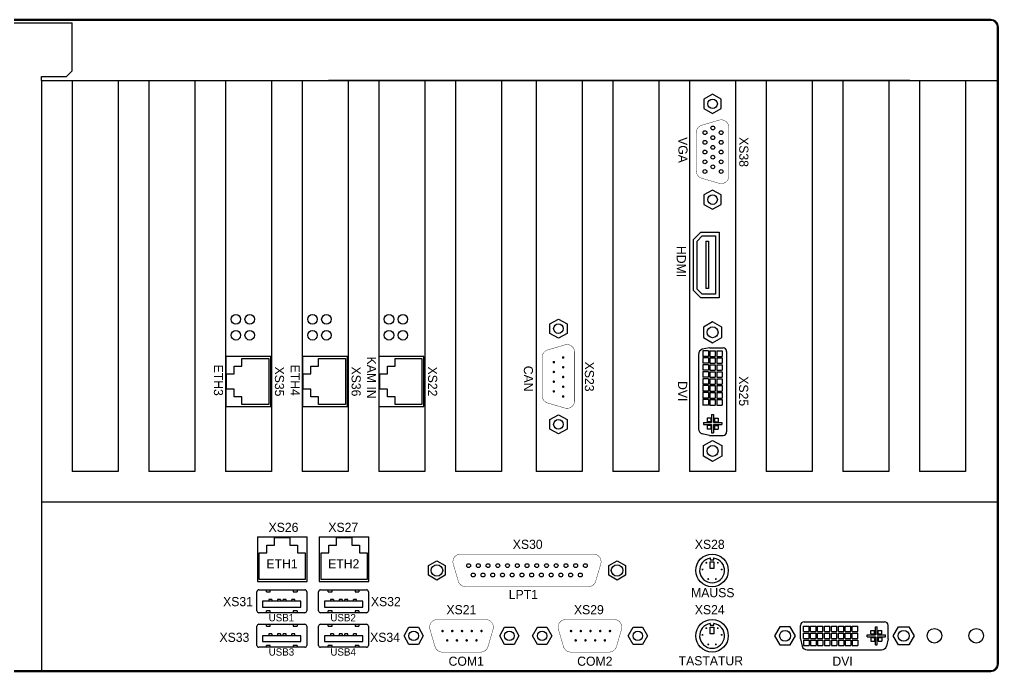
# Model space of a CAD drawing. Extents: x -2364 to 9601, y -871 to 1549.
# Drawn here: x 4405.7 to 4674, y -175.2 to 3.4 of the extents above; entities that cross this region are included whole.
import ezdxf

# ---------------------------------------------------------------- set-up
doc = ezdxf.new("R2010")
doc.units = 0
doc.layers.get('0').update_dxf_attribs({"linetype": 'CONTINUOUS'})
doc.layers.add('NRS', color=1, linetype='CONTINUOUS')

msp = doc.modelspace()

# ---------------------------------------------------------------- linework, layer by layer
for p, q in [((4671.86593, 3.3681), (4224.43447, 3.3681)), ((4671.86593, 3.15804), (4224.43447, 3.15804)), ((4285.74259, 2.45396), (4420.1311, 2.45396)), ((4420.1311, -10.64989), (4420.1311, 2.45396)), ((4673.75648, -173.08374), (4673.75648, 1.26749)), ((4673.96654, -173.08374), (4673.96654, 1.26749)), ((4418.55307, -12.18525), (4420.1311, -10.64989)), ((4411.73538, -13.27575), (4411.73538, -12.18525)), ((4411.73538, -12.18525), (4418.55307, -12.18525)), ((4411.73538, -13.27575), (4673.75648, -13.27575)), ((4411.73538, -13.27575), (4411.73538, -120.40723)), ((4411.73538, -13.27575), (4411.73538, -120.40723)), ((4411.73538, -13.27575), (4411.73538, -174.9743)), ((4420.13785, -13.27575), (4420.13785, -120.40723)), ((4432.74155, -13.27575), (4432.74155, -120.40723)), ((4432.74155, -13.27575), (4432.74155, -120.40723)), ((4441.14402, -13.27575), (4441.14402, -120.40723)), ((4453.74772, -13.27575), (4453.74772, -120.40723)), ((4453.74772, -13.27575), (4453.74772, -120.40723)), ((4462.15019, -13.27575), (4462.15019, -120.40723)), ((4474.75389, -13.27575), (4474.75389, -120.40723)), ((4474.75389, -13.27575), (4474.75389, -120.40723)), ((4483.15636, -13.27575), (4483.15636, -120.40723)), ((4649.70844, -13.27575), (4490.36175, -13.27575)), ((4495.76006, -13.27575), (4495.76006, -120.40723)), ((4495.76006, -13.27575), (4495.76006, -120.40723)), ((4504.16253, -13.27575), (4504.16253, -120.40723)), ((4516.76624, -13.27575), (4516.76624, -120.40723)), ((4516.76624, -13.27575), (4516.76624, -120.40723)), ((4525.16871, -13.27575), (4525.16871, -120.40723)), ((4537.77241, -13.27575), (4537.77241, -120.40723)), ((4537.77241, -13.27575), (4537.77241, -120.40723)), ((4547.32758, -13.27575), (4547.32758, -120.40723)), ((4559.93129, -13.27575), (4559.93129, -120.40723)), ((4559.93129, -13.27575), (4559.93129, -120.40723)), ((4568.33375, -13.27575), (4568.33375, -120.40723)), ((4580.93746, -13.27575), (4580.93746, -120.40723)), ((4580.93746, -13.27575), (4580.93746, -120.40723)), ((4589.33993, -13.27575), (4589.33993, -120.40723)), ((4601.94363, -13.27575), (4601.94363, -120.40723)), ((4601.94363, -13.27575), (4601.94363, -120.40723)), ((4610.3461, -13.27575), (4610.3461, -120.40723)), ((4622.9498, -13.27575), (4622.9498, -120.40723)), ((4622.9498, -13.27575), (4622.9498, -120.40723)), ((4631.35227, -13.27575), (4631.35227, -120.40723)), ((4643.95597, -13.27575), (4643.95597, -120.40723)), ((4652.35844, -13.27575), (4652.35844, -120.40723)), ((4664.96214, -13.27575), (4664.96214, -120.40723)), ((4595.63551, -17.09238), (4593.27492, -18.40381)), ((4593.27492, -18.40381), (4593.27492, -21.02669)), ((4597.99609, -18.40381), (4595.63551, -17.09238)), ((4597.99609, -21.02669), (4597.99609, -18.40381)), ((4593.27492, -21.02669), (4595.63551, -22.33813)), ((4595.63551, -22.33813), (4597.99609, -21.02669)), ((4595.63551, -43.32113), (4593.27492, -44.63257)), ((4593.27492, -44.63257), (4593.27492, -47.25544)), ((4597.99609, -44.63257), (4595.63551, -43.32113)), ((4597.99609, -47.25544), (4597.99609, -44.63257)), ((4593.27492, -47.25544), (4595.63551, -48.56688)), ((4595.63551, -48.56688), (4597.99609, -47.25544)), ((4590.41217, -56.87706), (4592.41217, -54.87706)), ((4591.41217, -57.29127), (4592.82638, -55.87706)), ((4592.41217, -54.87706), (4597.41217, -54.87706)), ((4592.82638, -55.87706), (4596.41217, -55.87706)), ((4596.41217, -55.87706), (4596.41217, -71.87706)), ((4597.41217, -54.87706), (4597.41217, -72.87706)), ((4590.41217, -70.87706), (4590.41217, -56.87706)), ((4591.41217, -70.46284), (4591.41217, -57.29127)), ((4593.81014, -57.29127), (4594.54563, -57.29127)), ((4593.81014, -57.29127), (4593.81014, -70.30147)), ((4594.54563, -57.29127), (4594.54563, -70.30147)), ((4590.41217, -70.87706), (4592.41217, -72.87706)), ((4591.41217, -70.46284), (4592.82638, -71.87706)), ((4596.41217, -71.87706), (4592.82638, -71.87706)), ((4594.54563, -70.30147), (4593.81014, -70.30147)), ((4597.41217, -72.87706), (4592.41217, -72.87706)), ((4551.02929, -79.96838), (4553.38987, -78.65694)), ((4551.02929, -82.59125), (4551.02929, -79.96838)), ((4553.38987, -78.65694), (4555.75046, -79.96838)), ((4555.75046, -79.96838), (4555.75046, -82.59125)), ((4595.63551, -79.39936), (4593.13551, -80.84274)), ((4598.13551, -80.84274), (4595.63551, -79.39936)), ((4553.38987, -83.90269), (4551.02929, -82.59125)), ((4555.75046, -82.59125), (4553.38987, -83.90269)), ((4593.13551, -80.84274), (4593.13551, -83.72949)), ((4598.13551, -83.72949), (4598.13551, -80.84274)), ((4593.13551, -83.72949), (4595.63551, -85.17286)), ((4595.63551, -85.17286), (4598.13551, -83.72949)), ((4591.77551, -88.36725), (4591.77551, -108.70497)), ((4594.77551, -86.53611), (4592.80116, -86.94423)), ((4594.48051, -87.37611), (4592.98051, -87.37611)), ((4592.98051, -87.37611), (4592.98051, -88.87611)), ((4594.48051, -87.37611), (4594.48051, -88.87611)), ((4594.77551, -86.53611), (4598.49551, -86.53611)), ((4594.88551, -87.37611), (4596.38551, -87.37611)), ((4594.88551, -87.37611), (4594.88551, -88.87611)), ((4596.38551, -87.37611), (4596.38551, -88.87611)), ((4596.79051, -87.37611), (4598.29051, -87.37611)), ((4596.79051, -87.37611), (4596.79051, -88.87611)), ((4598.29051, -87.37611), (4598.29051, -88.87611)), ((4599.49551, -87.53611), (4599.49551, -109.53611)), ((4474.54992, -88.94544), (4462.35416, -88.94544)), ((4462.35416, -102.59945), (4462.35416, -88.94544)), ((4466.67261, -89.4706), (4474.02477, -89.4706)), ((4466.67261, -91.57121), (4466.67261, -89.4706)), ((4474.02477, -89.4706), (4474.02477, -102.0743)), ((4474.54992, -102.59945), (4474.54992, -88.94544)), ((4495.5561, -88.94544), (4483.36033, -88.94544)), ((4483.36033, -102.59945), (4483.36033, -88.94544)), ((4487.67878, -89.4706), (4495.03094, -89.4706)), ((4487.67878, -91.57121), (4487.67878, -89.4706)), ((4495.03094, -89.4706), (4495.03094, -102.0743)), ((4495.5561, -102.59945), (4495.5561, -88.94544)), ((4516.50892, -88.94544), (4504.31316, -88.94544)), ((4504.31316, -102.59945), (4504.31316, -88.94544)), ((4508.63161, -89.4706), (4515.98377, -89.4706)), ((4508.63161, -91.57121), (4508.63161, -89.4706)), ((4515.98377, -89.4706), (4515.98377, -102.0743)), ((4516.50892, -102.59945), (4516.50892, -88.94544)), ((4594.48051, -88.87611), (4592.98051, -88.87611)), ((4592.98051, -89.28111), (4592.98051, -90.78111)), ((4594.48051, -89.28111), (4592.98051, -89.28111)), ((4594.48051, -90.78111), (4592.98051, -90.78111)), ((4592.98051, -91.18611), (4592.98051, -92.68611)), ((4594.48051, -91.18611), (4592.98051, -91.18611)), ((4594.48051, -89.28111), (4594.48051, -90.78111)), ((4594.48051, -91.18611), (4594.48051, -92.68611)), ((4594.88551, -88.87611), (4596.38551, -88.87611)), ((4594.88551, -89.28111), (4594.88551, -90.78111)), ((4594.88551, -89.28111), (4596.38551, -89.28111)), ((4594.88551, -90.78111), (4596.38551, -90.78111)), ((4594.88551, -91.18611), (4594.88551, -92.68611)), ((4594.88551, -91.18611), (4596.38551, -91.18611)), ((4596.38551, -89.28111), (4596.38551, -90.78111)), ((4596.38551, -91.18611), (4596.38551, -92.68611)), ((4596.79051, -88.87611), (4598.29051, -88.87611)), ((4596.79051, -89.28111), (4598.29051, -89.28111)), ((4596.79051, -89.28111), (4596.79051, -90.78111)), ((4596.79051, -90.78111), (4598.29051, -90.78111)), ((4596.79051, -91.18611), (4598.29051, -91.18611)), ((4596.79051, -91.18611), (4596.79051, -92.68611)), ((4598.29051, -89.28111), (4598.29051, -90.78111)), ((4598.29051, -91.18611), (4598.29051, -92.68611)), ((4462.47138, -97.87306), (4462.47138, -93.67183)), ((4462.47138, -93.67183), (4464.57199, -93.67183)), ((4464.57199, -93.67183), (4464.57199, -91.57121)), ((4464.57199, -91.57121), (4466.67261, -91.57121)), ((4483.47755, -97.87306), (4483.47755, -93.67183)), ((4483.47755, -93.67183), (4485.57816, -93.67183)), ((4485.57816, -93.67183), (4485.57816, -91.57121)), ((4485.57816, -91.57121), (4487.67878, -91.57121)), ((4504.43037, -97.87306), (4504.43037, -93.67183)), ((4504.43037, -93.67183), (4506.53099, -93.67183)), ((4506.53099, -93.67183), (4506.53099, -91.57121)), ((4506.53099, -91.57121), (4508.63161, -91.57121)), ((4594.48051, -92.68611), (4592.98051, -92.68611)), ((4592.98051, -93.09111), (4592.98051, -94.59111)), ((4594.48051, -93.09111), (4592.98051, -93.09111)), ((4594.48051, -93.09111), (4594.48051, -94.59111)), ((4594.88551, -92.68611), (4596.38551, -92.68611)), ((4594.88551, -93.09111), (4594.88551, -94.59111)), ((4594.88551, -93.09111), (4596.38551, -93.09111)), ((4596.38551, -93.09111), (4596.38551, -94.59111)), ((4596.79051, -92.68611), (4598.29051, -92.68611)), ((4596.79051, -93.09111), (4598.29051, -93.09111)), ((4596.79051, -93.09111), (4596.79051, -94.59111)), ((4598.29051, -93.09111), (4598.29051, -94.59111)), ((4594.48051, -94.59111), (4592.98051, -94.59111)), ((4592.98051, -94.99611), (4592.98051, -96.49611)), ((4594.48051, -94.99611), (4592.98051, -94.99611)), ((4594.48051, -96.49611), (4592.98051, -96.49611)), ((4594.48051, -94.99611), (4594.48051, -96.49611)), ((4594.88551, -94.59111), (4596.38551, -94.59111)), ((4594.88551, -94.99611), (4594.88551, -96.49611)), ((4594.88551, -94.99611), (4596.38551, -94.99611)), ((4594.88551, -96.49611), (4596.38551, -96.49611)), ((4596.38551, -94.99611), (4596.38551, -96.49611)), ((4596.79051, -94.59111), (4598.29051, -94.59111)), ((4596.79051, -94.99611), (4598.29051, -94.99611)), ((4596.79051, -94.99611), (4596.79051, -96.49611)), ((4596.79051, -96.49611), (4598.29051, -96.49611)), ((4598.29051, -94.99611), (4598.29051, -96.49611)), ((4464.57199, -97.87306), (4462.47138, -97.87306)), ((4464.57199, -99.97368), (4464.57199, -97.87306)), ((4485.57816, -97.87306), (4483.47755, -97.87306)), ((4485.57816, -99.97368), (4485.57816, -97.87306)), ((4506.53099, -97.87306), (4504.43037, -97.87306)), ((4506.53099, -99.97368), (4506.53099, -97.87306)), ((4592.98051, -96.90111), (4592.98051, -98.40111)), ((4594.48051, -96.90111), (4592.98051, -96.90111)), ((4594.48051, -98.40111), (4592.98051, -98.40111)), ((4592.98051, -98.80611), (4592.98051, -100.30611)), ((4594.48051, -98.80611), (4592.98051, -98.80611)), ((4594.48051, -96.90111), (4594.48051, -98.40111)), ((4594.48051, -98.80611), (4594.48051, -100.30611)), ((4594.88551, -96.90111), (4594.88551, -98.40111)), ((4594.88551, -96.90111), (4596.38551, -96.90111)), ((4594.88551, -98.40111), (4596.38551, -98.40111)), ((4594.88551, -98.80611), (4594.88551, -100.30611)), ((4594.88551, -98.80611), (4596.38551, -98.80611)), ((4596.38551, -96.90111), (4596.38551, -98.40111)), ((4596.38551, -98.80611), (4596.38551, -100.30611)), ((4596.79051, -96.90111), (4598.29051, -96.90111)), ((4596.79051, -96.90111), (4596.79051, -98.40111)), ((4596.79051, -98.40111), (4598.29051, -98.40111)), ((4596.79051, -98.80611), (4598.29051, -98.80611)), ((4596.79051, -98.80611), (4596.79051, -100.30611)), ((4598.29051, -96.90111), (4598.29051, -98.40111)), ((4598.29051, -98.80611), (4598.29051, -100.30611)), ((4466.67261, -99.97368), (4464.57199, -99.97368)), ((4466.67261, -102.0743), (4466.67261, -99.97368)), ((4487.67878, -99.97368), (4485.57816, -99.97368)), ((4487.67878, -102.0743), (4487.67878, -99.97368)), ((4508.63161, -99.97368), (4506.53099, -99.97368)), ((4508.63161, -102.0743), (4508.63161, -99.97368)), ((4594.48051, -100.30611), (4592.98051, -100.30611)), ((4592.98051, -100.71111), (4592.98051, -102.21111)), ((4594.48051, -100.71111), (4592.98051, -100.71111)), ((4594.48051, -100.71111), (4594.48051, -102.21111)), ((4594.88551, -100.30611), (4596.38551, -100.30611)), ((4594.88551, -100.71111), (4594.88551, -102.21111)), ((4594.88551, -100.71111), (4596.38551, -100.71111)), ((4596.38551, -100.71111), (4596.38551, -102.21111)), ((4596.79051, -100.30611), (4598.29051, -100.30611)), ((4596.79051, -100.71111), (4598.29051, -100.71111)), ((4596.79051, -100.71111), (4596.79051, -102.21111)), ((4598.29051, -100.71111), (4598.29051, -102.21111)), ((4462.35416, -102.59945), (4474.54992, -102.59945)), ((4474.02477, -102.0743), (4466.67261, -102.0743)), ((4483.36033, -102.59945), (4495.5561, -102.59945)), ((4495.03094, -102.0743), (4487.67878, -102.0743)), ((4504.31316, -102.59945), (4516.50892, -102.59945)), ((4515.98377, -102.0743), (4508.63161, -102.0743)), ((4594.48051, -102.21111), (4592.98051, -102.21111)), ((4594.88551, -102.21111), (4596.38551, -102.21111)), ((4596.79051, -102.21111), (4598.29051, -102.21111)), ((4551.02929, -106.19713), (4553.38987, -104.88569)), ((4551.02929, -108.82001), (4551.02929, -106.19713)), ((4553.38987, -104.88569), (4555.75046, -106.19713)), ((4555.75046, -106.19713), (4555.75046, -108.82001)), ((4593.13551, -107.03611), (4595.38551, -107.03611)), ((4593.13551, -107.03611), (4593.13551, -107.53611)), ((4594.13551, -105.78611), (4594.13551, -106.78611)), ((4595.13551, -105.78611), (4594.13551, -105.78611)), ((4595.13551, -106.78611), (4594.13551, -106.78611)), ((4595.13551, -105.78611), (4595.13551, -106.78611)), ((4595.38551, -104.78611), (4595.38551, -107.03611)), ((4595.38551, -104.78611), (4595.88551, -104.78611)), ((4595.88551, -104.78611), (4595.88551, -107.03611)), ((4595.88551, -107.03611), (4598.13551, -107.03611)), ((4596.13551, -105.78611), (4597.13551, -105.78611)), ((4596.13551, -105.78611), (4596.13551, -106.78611)), ((4596.13551, -106.78611), (4597.13551, -106.78611)), ((4597.13551, -105.78611), (4597.13551, -106.78611)), ((4598.13551, -107.03611), (4598.13551, -107.53611)), ((4553.38987, -110.13144), (4551.02929, -108.82001)), ((4555.75046, -108.82001), (4553.38987, -110.13144)), ((4593.13551, -107.53611), (4595.38551, -107.53611)), ((4595.13551, -107.78611), (4594.13551, -107.78611)), ((4594.13551, -107.78611), (4594.13551, -108.78611)), ((4595.13551, -108.78611), (4594.13551, -108.78611)), ((4595.13551, -107.78611), (4595.13551, -108.78611)), ((4595.38551, -107.53611), (4595.38551, -109.78611)), ((4595.38551, -109.78611), (4595.88551, -109.78611)), ((4595.88551, -107.53611), (4595.88551, -109.78611)), ((4595.88551, -107.53611), (4598.13551, -107.53611)), ((4596.13551, -107.78611), (4597.13551, -107.78611)), ((4596.13551, -107.78611), (4596.13551, -108.78611)), ((4596.13551, -108.78611), (4597.13551, -108.78611)), ((4597.13551, -107.78611), (4597.13551, -108.78611)), ((4594.77551, -110.53611), (4592.80116, -110.128)), ((4593.13551, -113.34274), (4595.63551, -111.89936)), ((4594.77551, -110.53611), (4598.49551, -110.53611)), ((4595.63551, -111.89936), (4598.13551, -113.34274)), ((4593.13551, -116.22949), (4593.13551, -113.34274)), ((4598.13551, -113.34274), (4598.13551, -116.22949)), ((4595.63551, -117.67286), (4593.13551, -116.22949)), ((4598.13551, -116.22949), (4595.63551, -117.67286)), ((4432.74155, -120.40723), (4420.13785, -120.40723)), ((4453.74772, -120.40723), (4441.14402, -120.40723)), ((4474.75389, -120.40723), (4462.15019, -120.40723)), ((4495.76006, -120.40723), (4483.15636, -120.40723)), ((4516.76624, -120.40723), (4504.16253, -120.40723)), ((4537.77241, -120.40723), (4525.16871, -120.40723)), ((4559.93129, -120.40723), (4547.32758, -120.40723)), ((4580.93746, -120.40723), (4568.33375, -120.40723)), ((4601.94363, -120.40723), (4589.33993, -120.40723)), ((4622.9498, -120.40723), (4610.3461, -120.40723)), ((4643.95597, -120.40723), (4631.35227, -120.40723)), ((4664.96214, -120.40723), (4652.35844, -120.40723)), ((4673.75648, -128.80969), (4411.73538, -128.80969)), ((4470.90091, -138.34352), (4470.90091, -150.53929)), ((4470.90091, -138.34352), (4484.55492, -138.34352)), ((4475.6273, -138.46074), (4479.82853, -138.46074)), ((4475.6273, -140.56136), (4475.6273, -138.46074)), ((4479.82853, -138.46074), (4479.82853, -140.56136)), ((4484.55492, -150.53929), (4484.55492, -138.34352)), ((4487.81049, -138.34352), (4487.81049, -150.53929)), ((4487.81049, -138.34352), (4501.4645, -138.34352)), ((4492.53688, -140.56136), (4492.53688, -138.46074)), ((4492.53688, -138.46074), (4496.73811, -138.46074)), ((4496.73811, -138.46074), (4496.73811, -140.56136)), ((4501.4645, -150.53929), (4501.4645, -138.34352)), ((4473.52668, -142.66198), (4473.52668, -140.56136)), ((4473.52668, -140.56136), (4475.6273, -140.56136)), ((4479.82853, -140.56136), (4481.92915, -140.56136)), ((4481.92915, -140.56136), (4481.92915, -142.66198)), ((4490.43626, -140.56136), (4492.53688, -140.56136)), ((4490.43626, -142.66198), (4490.43626, -140.56136)), ((4496.73811, -140.56136), (4498.83873, -140.56136)), ((4498.83873, -140.56136), (4498.83873, -142.66198)), ((4471.42607, -150.01414), (4471.42607, -142.66198)), ((4471.42607, -142.66198), (4473.52668, -142.66198)), ((4481.92915, -142.66198), (4484.02977, -142.66198)), ((4484.02977, -142.66198), (4484.02977, -150.01414)), ((4488.33565, -142.66198), (4490.43626, -142.66198)), ((4488.33565, -150.01414), (4488.33565, -142.66198)), ((4498.83873, -142.66198), (4500.93935, -142.66198)), ((4500.93935, -142.66198), (4500.93935, -150.01414)), ((4594.968, -144.11113), (4594.968, -144.6357)), ((4594.968, -144.6357), (4596.01715, -144.6357)), ((4596.01715, -144.6357), (4596.01715, -144.11113)), ((4517.8243, -146.20798), (4520.09829, -144.89509)), ((4517.8243, -148.83375), (4517.8243, -146.20798)), ((4520.09829, -144.89509), (4522.37227, -146.20798)), ((4522.37227, -146.20798), (4522.37227, -148.83375)), ((4567.1888, -146.20798), (4569.46279, -144.89509)), ((4567.1888, -148.83375), (4567.1888, -146.20798)), ((4569.46279, -144.89509), (4571.73677, -146.20798)), ((4571.73677, -146.20798), (4571.73677, -148.83375)), ((4594.968, -146.99629), (4594.968, -145.16028)), ((4594.968, -145.16028), (4596.01715, -145.16028)), ((4596.01715, -146.99629), (4594.968, -146.99629)), ((4596.01715, -145.16028), (4596.01715, -146.99629)), ((4484.02977, -150.01414), (4471.42607, -150.01414)), ((4500.93935, -150.01414), (4488.33565, -150.01414)), ((4520.09829, -150.14664), (4517.8243, -148.83375)), ((4522.37227, -148.83375), (4520.09829, -150.14664)), ((4569.46279, -150.14664), (4567.1888, -148.83375)), ((4571.73677, -148.83375), (4569.46279, -150.14664)), ((4470.90091, -150.53929), (4484.55492, -150.53929)), ((4471.29103, -152.82649), (4483.89574, -152.82649)), ((4473.39181, -153.35168), (4473.39181, -152.82649)), ((4474.44221, -153.35168), (4474.44221, -152.82649)), ((4480.74456, -152.82649), (4480.74456, -153.35168)), ((4481.79496, -152.82649), (4481.79496, -153.35168)), ((4487.81049, -150.53929), (4501.4645, -150.53929)), ((4488.20061, -152.82649), (4500.80532, -152.82649)), ((4490.30139, -153.35168), (4490.30139, -152.82649)), ((4491.35179, -153.35168), (4491.35179, -152.82649)), ((4497.65414, -152.82649), (4497.65414, -153.35168)), ((4498.70454, -152.82649), (4498.70454, -153.35168)), ((4470.76583, -158.60365), (4470.76583, -153.35168)), ((4473.39181, -153.35168), (4474.44221, -153.35168)), ((4474.86236, -155.45247), (4474.02205, -155.45247)), ((4474.02205, -155.45247), (4474.02205, -155.97767)), ((4474.86236, -155.45247), (4474.86236, -155.97767)), ((4477.22575, -155.45247), (4476.38543, -155.45247)), ((4476.38543, -155.45247), (4476.38543, -155.97767)), ((4477.22575, -155.45247), (4477.22575, -155.97767)), ((4477.96102, -155.97767), (4477.96102, -155.45247)), ((4478.80134, -155.45247), (4477.96102, -155.45247)), ((4478.80134, -155.97767), (4478.80134, -155.45247)), ((4480.32441, -155.97767), (4480.32441, -155.45247)), ((4481.16472, -155.45247), (4480.32441, -155.45247)), ((4480.74456, -153.35168), (4481.79496, -153.35168)), ((4481.16472, -155.97767), (4481.16472, -155.45247)), ((4484.42094, -153.35168), (4484.42094, -158.60365)), ((4487.67541, -158.60365), (4487.67541, -153.35168)), ((4490.30139, -153.35168), (4491.35179, -153.35168)), ((4491.77194, -155.45247), (4490.93163, -155.45247)), ((4490.93163, -155.45247), (4490.93163, -155.97767)), ((4491.77194, -155.45247), (4491.77194, -155.97767)), ((4494.13533, -155.45247), (4493.29501, -155.45247)), ((4493.29501, -155.45247), (4493.29501, -155.97767)), ((4494.13533, -155.45247), (4494.13533, -155.97767)), ((4494.8706, -155.97767), (4494.8706, -155.45247)), ((4495.71092, -155.45247), (4494.8706, -155.45247)), ((4495.71092, -155.97767), (4495.71092, -155.45247)), ((4497.23399, -155.97767), (4497.23399, -155.45247)), ((4498.0743, -155.45247), (4497.23399, -155.45247)), ((4497.65414, -153.35168), (4498.70454, -153.35168)), ((4498.0743, -155.97767), (4498.0743, -155.45247)), ((4501.33052, -153.35168), (4501.33052, -158.60365)), ((4482.84535, -155.97767), (4472.34142, -155.97767)), ((4472.34142, -155.97767), (4472.34142, -157.55326)), ((4472.34142, -157.55326), (4482.84535, -157.55326)), ((4482.84535, -157.55326), (4482.84535, -155.97767)), ((4489.251, -155.97767), (4489.251, -157.55326)), ((4499.75493, -155.97767), (4489.251, -155.97767)), ((4489.251, -157.55326), (4499.75493, -157.55326)), ((4499.75493, -157.55326), (4499.75493, -155.97767)), ((4483.89574, -159.12885), (4471.29103, -159.12885)), ((4473.39181, -159.12885), (4473.39181, -158.60365)), ((4474.44221, -158.60365), (4473.39181, -158.60365)), ((4474.44221, -159.12885), (4474.44221, -158.60365)), ((4481.79496, -158.60365), (4480.74456, -158.60365)), ((4480.74456, -158.60365), (4480.74456, -159.12885)), ((4481.79496, -158.60365), (4481.79496, -159.12885)), ((4500.80532, -159.12885), (4488.20061, -159.12885)), ((4490.30139, -159.12885), (4490.30139, -158.60365)), ((4491.35179, -158.60365), (4490.30139, -158.60365)), ((4491.35179, -159.12885), (4491.35179, -158.60365)), ((4497.65414, -158.60365), (4497.65414, -159.12885)), ((4498.70454, -158.60365), (4497.65414, -158.60365)), ((4498.70454, -158.60365), (4498.70454, -159.12885)), ((4470.76583, -168.05719), (4470.76583, -162.80522)), ((4471.29103, -162.28002), (4483.89574, -162.28002)), ((4473.39181, -162.80522), (4473.39181, -162.28002)), ((4473.39181, -162.80522), (4474.44221, -162.80522)), ((4474.44221, -162.80522), (4474.44221, -162.28002)), ((4480.74456, -162.28002), (4480.74456, -162.80522)), ((4480.74456, -162.80522), (4481.79496, -162.80522)), ((4481.79496, -162.28002), (4481.79496, -162.80522)), ((4484.42094, -162.80522), (4484.42094, -168.05719)), ((4487.67541, -168.05719), (4487.67541, -162.80522)), ((4488.20061, -162.28002), (4500.80532, -162.28002)), ((4490.30139, -162.80522), (4490.30139, -162.28002)), ((4490.30139, -162.80522), (4491.35179, -162.80522)), ((4491.35179, -162.80522), (4491.35179, -162.28002)), ((4497.65414, -162.28002), (4497.65414, -162.80522)), ((4497.65414, -162.80522), (4498.70454, -162.80522)), ((4498.70454, -162.28002), (4498.70454, -162.80522)), ((4501.33052, -162.80522), (4501.33052, -168.05719)), ((4511.0946, -165.4312), (4512.40603, -163.07062)), ((4512.40603, -163.07062), (4515.02891, -163.07062)), ((4515.02891, -163.07062), (4516.34035, -165.4312)), ((4537.32335, -165.4312), (4538.63479, -163.07062)), ((4538.63479, -163.07062), (4541.25766, -163.07062)), ((4541.25766, -163.07062), (4542.5691, -165.4312)), ((4546.3019, -165.4312), (4547.61334, -163.07062)), ((4547.61334, -163.07062), (4550.23621, -163.07062)), ((4550.23621, -163.07062), (4551.54765, -165.4312)), ((4572.53065, -165.4312), (4573.84209, -163.07062)), ((4573.84209, -163.07062), (4576.46497, -163.07062)), ((4576.46497, -163.07062), (4577.7764, -165.4312)), ((4594.968, -162.02147), (4594.968, -162.54604)), ((4594.968, -162.54604), (4596.01715, -162.54604)), ((4594.968, -163.07062), (4596.01715, -163.07062)), ((4594.968, -164.90663), (4594.968, -163.07062)), ((4596.01715, -162.54604), (4596.01715, -162.02147)), ((4596.01715, -163.07062), (4596.01715, -164.90663)), ((4614.05086, -162.9312), (4612.60749, -165.4312)), ((4616.93761, -162.9312), (4614.05086, -162.9312)), ((4618.38099, -165.4312), (4616.93761, -162.9312)), ((4619.74424, -166.2912), (4619.74424, -162.5712)), ((4620.58424, -164.2762), (4620.58424, -162.7762)), ((4620.58424, -162.7762), (4622.08424, -162.7762)), ((4620.74424, -161.5712), (4642.74424, -161.5712)), ((4622.08424, -164.2762), (4622.08424, -162.7762)), ((4622.48924, -164.2762), (4622.48924, -162.7762)), ((4622.48924, -162.7762), (4623.98924, -162.7762)), ((4623.98924, -164.2762), (4623.98924, -162.7762)), ((4624.39424, -164.2762), (4624.39424, -162.7762)), ((4624.39424, -162.7762), (4625.89424, -162.7762)), ((4625.89424, -164.2762), (4625.89424, -162.7762)), ((4626.29924, -164.2762), (4626.29924, -162.7762)), ((4626.29924, -162.7762), (4627.79924, -162.7762)), ((4627.79924, -164.2762), (4627.79924, -162.7762)), ((4628.20424, -164.2762), (4628.20424, -162.7762)), ((4628.20424, -162.7762), (4629.70424, -162.7762)), ((4629.70424, -164.2762), (4629.70424, -162.7762)), ((4630.10924, -164.2762), (4630.10924, -162.7762)), ((4630.10924, -162.7762), (4631.60924, -162.7762)), ((4631.60924, -164.2762), (4631.60924, -162.7762)), ((4632.01424, -164.2762), (4632.01424, -162.7762)), ((4632.01424, -162.7762), (4633.51424, -162.7762)), ((4633.51424, -164.2762), (4633.51424, -162.7762)), ((4633.91924, -164.2762), (4633.91924, -162.7762)), ((4633.91924, -162.7762), (4635.41924, -162.7762)), ((4635.41924, -164.2762), (4635.41924, -162.7762)), ((4640.24424, -165.1812), (4640.24424, -162.9312)), ((4640.24424, -162.9312), (4640.74424, -162.9312)), ((4640.74424, -165.1812), (4640.74424, -162.9312)), ((4643.74424, -166.2912), (4643.74424, -162.5712)), ((4645.10749, -165.4312), (4646.55086, -162.9312)), ((4646.55086, -162.9312), (4649.43761, -162.9312)), ((4649.43761, -162.9312), (4650.88099, -165.4312)), ((4482.84535, -165.4312), (4472.34142, -165.4312)), ((4472.34142, -165.4312), (4472.34142, -167.00679)), ((4474.86236, -164.90601), (4474.02205, -164.90601)), ((4474.02205, -164.90601), (4474.02205, -165.4312)), ((4474.86236, -164.90601), (4474.86236, -165.4312)), ((4477.22575, -164.90601), (4476.38543, -164.90601)), ((4476.38543, -164.90601), (4476.38543, -165.4312)), ((4477.22575, -164.90601), (4477.22575, -165.4312)), ((4477.96102, -165.4312), (4477.96102, -164.90601)), ((4478.80134, -164.90601), (4477.96102, -164.90601)), ((4478.80134, -165.4312), (4478.80134, -164.90601)), ((4480.32441, -165.4312), (4480.32441, -164.90601)), ((4481.16472, -164.90601), (4480.32441, -164.90601)), ((4481.16472, -165.4312), (4481.16472, -164.90601)), ((4482.84535, -167.00679), (4482.84535, -165.4312)), ((4499.75493, -165.4312), (4489.251, -165.4312)), ((4489.251, -165.4312), (4489.251, -167.00679)), ((4491.77194, -164.90601), (4490.93163, -164.90601)), ((4490.93163, -164.90601), (4490.93163, -165.4312)), ((4491.77194, -164.90601), (4491.77194, -165.4312)), ((4493.29501, -164.90601), (4493.29501, -165.4312)), ((4494.13533, -164.90601), (4493.29501, -164.90601)), ((4494.13533, -164.90601), (4494.13533, -165.4312)), ((4494.8706, -165.4312), (4494.8706, -164.90601)), ((4495.71092, -164.90601), (4494.8706, -164.90601)), ((4495.71092, -165.4312), (4495.71092, -164.90601)), ((4497.23399, -165.4312), (4497.23399, -164.90601)), ((4498.0743, -164.90601), (4497.23399, -164.90601)), ((4498.0743, -165.4312), (4498.0743, -164.90601)), ((4499.75493, -167.00679), (4499.75493, -165.4312)), ((4512.40603, -167.79179), (4511.0946, -165.4312)), ((4516.34035, -165.4312), (4515.02891, -167.79179)), ((4538.63479, -167.79179), (4537.32335, -165.4312)), ((4542.5691, -165.4312), (4541.25766, -167.79179)), ((4547.61334, -167.79179), (4546.3019, -165.4312)), ((4551.54765, -165.4312), (4550.23621, -167.79179)), ((4573.84209, -167.79179), (4572.53065, -165.4312)), ((4577.7764, -165.4312), (4576.46497, -167.79179)), ((4596.01715, -164.90663), (4594.968, -164.90663)), ((4612.60749, -165.4312), (4614.05086, -167.9312)), ((4616.93761, -167.9312), (4618.38099, -165.4312)), ((4619.74424, -166.2912), (4620.15235, -168.26555)), ((4620.58424, -164.2762), (4622.08424, -164.2762)), ((4620.58424, -166.1812), (4620.58424, -164.6812)), ((4620.58424, -164.6812), (4622.08424, -164.6812)), ((4620.58424, -166.1812), (4622.08424, -166.1812)), ((4622.08424, -166.1812), (4622.08424, -164.6812)), ((4622.48924, -164.2762), (4623.98924, -164.2762)), ((4622.48924, -164.6812), (4623.98924, -164.6812)), ((4622.48924, -166.1812), (4622.48924, -164.6812)), ((4622.48924, -166.1812), (4623.98924, -166.1812)), ((4623.98924, -166.1812), (4623.98924, -164.6812)), ((4624.39424, -164.2762), (4625.89424, -164.2762)), ((4624.39424, -164.6812), (4625.89424, -164.6812)), ((4624.39424, -166.1812), (4624.39424, -164.6812)), ((4624.39424, -166.1812), (4625.89424, -166.1812)), ((4625.89424, -166.1812), (4625.89424, -164.6812)), ((4626.29924, -164.2762), (4627.79924, -164.2762)), ((4626.29924, -164.6812), (4627.79924, -164.6812)), ((4626.29924, -166.1812), (4626.29924, -164.6812)), ((4626.29924, -166.1812), (4627.79924, -166.1812)), ((4627.79924, -166.1812), (4627.79924, -164.6812)), ((4628.20424, -164.2762), (4629.70424, -164.2762)), ((4628.20424, -164.6812), (4629.70424, -164.6812)), ((4628.20424, -166.1812), (4628.20424, -164.6812)), ((4628.20424, -166.1812), (4629.70424, -166.1812)), ((4629.70424, -166.1812), (4629.70424, -164.6812)), ((4630.10924, -164.2762), (4631.60924, -164.2762)), ((4630.10924, -164.6812), (4631.60924, -164.6812)), ((4630.10924, -166.1812), (4630.10924, -164.6812)), ((4630.10924, -166.1812), (4631.60924, -166.1812)), ((4631.60924, -166.1812), (4631.60924, -164.6812)), ((4632.01424, -164.2762), (4633.51424, -164.2762)), ((4632.01424, -164.6812), (4633.51424, -164.6812)), ((4632.01424, -166.1812), (4632.01424, -164.6812)), ((4632.01424, -166.1812), (4633.51424, -166.1812)), ((4633.51424, -166.1812), (4633.51424, -164.6812)), ((4633.91924, -164.2762), (4635.41924, -164.2762)), ((4633.91924, -164.6812), (4635.41924, -164.6812)), ((4633.91924, -166.1812), (4633.91924, -164.6812)), ((4633.91924, -166.1812), (4635.41924, -166.1812)), ((4635.41924, -166.1812), (4635.41924, -164.6812)), ((4637.99424, -165.1812), (4640.24424, -165.1812)), ((4637.99424, -165.6812), (4637.99424, -165.1812)), ((4637.99424, -165.6812), (4640.24424, -165.6812)), ((4638.99424, -164.9312), (4638.99424, -163.9312)), ((4638.99424, -163.9312), (4639.99424, -163.9312)), ((4638.99424, -164.9312), (4639.99424, -164.9312)), ((4638.99424, -165.9312), (4639.99424, -165.9312)), ((4638.99424, -165.9312), (4638.99424, -166.9312)), ((4639.99424, -164.9312), (4639.99424, -163.9312)), ((4639.99424, -165.9312), (4639.99424, -166.9312)), ((4640.24424, -167.9312), (4640.24424, -165.6812)), ((4640.74424, -165.1812), (4642.99424, -165.1812)), ((4640.74424, -165.6812), (4642.99424, -165.6812)), ((4640.74424, -167.9312), (4640.74424, -165.6812)), ((4640.99424, -164.9312), (4640.99424, -163.9312)), ((4640.99424, -163.9312), (4641.99424, -163.9312)), ((4640.99424, -164.9312), (4641.99424, -164.9312)), ((4640.99424, -165.9312), (4640.99424, -166.9312)), ((4640.99424, -165.9312), (4641.99424, -165.9312)), ((4641.99424, -164.9312), (4641.99424, -163.9312)), ((4641.99424, -165.9312), (4641.99424, -166.9312)), ((4642.99424, -165.6812), (4642.99424, -165.1812)), ((4643.74424, -166.2912), (4643.33612, -168.26555)), ((4646.55086, -167.9312), (4645.10749, -165.4312)), ((4650.88099, -165.4312), (4649.43761, -167.9312)), ((4483.89574, -168.58238), (4471.29103, -168.58238)), ((4472.34142, -167.00679), (4482.84535, -167.00679)), ((4473.39181, -168.58238), (4473.39181, -168.05719)), ((4474.44221, -168.05719), (4473.39181, -168.05719)), ((4474.44221, -168.58238), (4474.44221, -168.05719)), ((4481.79496, -168.05719), (4480.74456, -168.05719)), ((4480.74456, -168.05719), (4480.74456, -168.58238)), ((4481.79496, -168.05719), (4481.79496, -168.58238)), ((4500.80532, -168.58238), (4488.20061, -168.58238)), ((4489.251, -167.00679), (4499.75493, -167.00679)), ((4490.30139, -168.58238), (4490.30139, -168.05719)), ((4491.35179, -168.05719), (4490.30139, -168.05719)), ((4491.35179, -168.58238), (4491.35179, -168.05719)), ((4498.70454, -168.05719), (4497.65414, -168.05719)), ((4497.65414, -168.05719), (4497.65414, -168.58238)), ((4498.70454, -168.05719), (4498.70454, -168.58238)), ((4515.02891, -167.79179), (4512.40603, -167.79179)), ((4541.25766, -167.79179), (4538.63479, -167.79179)), ((4550.23621, -167.79179), (4547.61334, -167.79179)), ((4576.46497, -167.79179), (4573.84209, -167.79179)), ((4614.05086, -167.9312), (4616.93761, -167.9312)), ((4620.58424, -166.5862), (4620.58424, -168.0862)), ((4620.58424, -166.5862), (4622.08424, -166.5862)), ((4620.58424, -168.0862), (4622.08424, -168.0862)), ((4622.08424, -166.5862), (4622.08424, -168.0862)), ((4622.48924, -166.5862), (4623.98924, -166.5862)), ((4622.48924, -166.5862), (4622.48924, -168.0862)), ((4622.48924, -168.0862), (4623.98924, -168.0862)), ((4623.98924, -166.5862), (4623.98924, -168.0862)), ((4624.39424, -166.5862), (4625.89424, -166.5862)), ((4624.39424, -166.5862), (4624.39424, -168.0862)), ((4624.39424, -168.0862), (4625.89424, -168.0862)), ((4625.89424, -166.5862), (4625.89424, -168.0862)), ((4626.29924, -166.5862), (4627.79924, -166.5862)), ((4626.29924, -166.5862), (4626.29924, -168.0862)), ((4626.29924, -168.0862), (4627.79924, -168.0862)), ((4627.79924, -166.5862), (4627.79924, -168.0862)), ((4628.20424, -166.5862), (4629.70424, -166.5862)), ((4628.20424, -166.5862), (4628.20424, -168.0862)), ((4628.20424, -168.0862), (4629.70424, -168.0862)), ((4629.70424, -166.5862), (4629.70424, -168.0862)), ((4630.10924, -166.5862), (4631.60924, -166.5862)), ((4630.10924, -166.5862), (4630.10924, -168.0862)), ((4630.10924, -168.0862), (4631.60924, -168.0862)), ((4631.60924, -166.5862), (4631.60924, -168.0862)), ((4632.01424, -166.5862), (4633.51424, -166.5862)), ((4632.01424, -166.5862), (4632.01424, -168.0862)), ((4632.01424, -168.0862), (4633.51424, -168.0862)), ((4633.51424, -166.5862), (4633.51424, -168.0862)), ((4633.91924, -166.5862), (4635.41924, -166.5862)), ((4633.91924, -166.5862), (4633.91924, -168.0862)), ((4633.91924, -168.0862), (4635.41924, -168.0862)), ((4635.41924, -166.5862), (4635.41924, -168.0862)), ((4638.99424, -166.9312), (4639.99424, -166.9312)), ((4640.24424, -167.9312), (4640.74424, -167.9312)), ((4640.99424, -166.9312), (4641.99424, -166.9312)), ((4649.43761, -167.9312), (4646.55086, -167.9312)), ((4621.57538, -169.2912), (4641.9131, -169.2912)), ((4224.43447, -174.9743), (4671.86593, -174.9743)), ((4224.43447, -175.18436), (4671.86593, -175.18436))]:
    msp.add_line(p, q)
for points, const_width in [([(4600.09439, -39.46766), (4600.09439, -26.1916, 0.500705616), (4597.40402, -24.17856), (4592.68285, -25.56714, 0.332706414), (4591.17662, -27.58018), (4591.17662, -38.07908, 0.332706414), (4592.68285, -40.09211), (4597.40402, -41.48069, 0.500705616)], 0.10492), ([(4557.84876, -87.75616), (4557.84876, -101.03222, -0.500705616), (4555.15839, -103.04526), (4550.43722, -101.65668, -0.332706414), (4548.93099, -99.64364), (4548.93099, -89.14474, -0.332706414), (4550.43722, -87.13171), (4555.15839, -85.74313, -0.500705616)], 0.10492), ([(4551.96519, -90.48042, 1), (4552.30756, -90.48042, 1)], 0.34237), ([(4554.52897, -89.20227, 1), (4554.87134, -89.20227, 1)], 0.34237), ([(4551.96519, -93.14821, 1), (4552.30756, -93.14821, 1)], 0.34237), ([(4554.52897, -91.87005, 1), (4554.87134, -91.87005, 1)], 0.34237), ([(4551.96519, -95.81599, 1), (4552.30756, -95.81599, 1)], 0.34237), ([(4554.52897, -94.53783, 1), (4554.87134, -94.53783, 1)], 0.34237), ([(4551.96519, -98.48378, 1), (4552.30756, -98.48378, 1)], 0.34237), ([(4554.52897, -97.20562, 1), (4554.87134, -97.20562, 1)], 0.34237), ([(4554.52897, -99.8734, 1), (4554.87134, -99.8734, 1)], 0.34237), ([(4526.58178, -143.05705), (4562.97929, -143.05705, -0.500705616), (4564.99455, -145.75039), (4563.60444, -150.47678, -0.332706414), (4561.58918, -151.98468), (4527.9719, -151.98468, -0.332706414), (4525.95664, -150.47678), (4524.56652, -145.75039, -0.500705616)], 0.10503), ([(4592.73856, -147.25858, 1), (4593.00084, -147.25858, 1)], 0.26229), ([(4593.78771, -145.42256, 1), (4594.04999, -145.42256, 1)], 0.26229), ([(4596.93516, -145.42256, 1), (4597.19744, -145.42256, 1)], 0.26229), ([(4597.98431, -147.25858, 1), (4598.24659, -147.25858, 1)], 0.26229), ([(4594.31228, -149.88145, 1), (4594.57457, -149.88145, 1)], 0.26229), ([(4596.41058, -149.88145, 1), (4596.67287, -149.88145, 1)], 0.26229), ([(4520.19382, -160.97232), (4533.46988, -160.97232, -0.500705616), (4535.48291, -163.66269), (4534.09433, -168.38386, -0.332706414), (4532.0813, -169.89009), (4521.5824, -169.89009, -0.332706414), (4519.56936, -168.38386), (4518.18078, -163.66269, -0.500705616)], 0.10492), ([(4555.40112, -160.97232), (4568.67718, -160.97232, -0.500705616), (4570.69022, -163.66269), (4569.30164, -168.38386, -0.332706414), (4567.2886, -169.89009), (4556.7897, -169.89009, -0.332706414), (4554.77667, -168.38386), (4553.38809, -163.66269, -0.500705616)], 0.10492), ([(4593.78771, -163.3329, 1), (4594.04999, -163.3329, 1)], 0.26229), ([(4596.93516, -163.3329, 1), (4597.19744, -163.3329, 1)], 0.26229), ([(4521.63992, -164.29211, 1), (4521.63992, -163.94974, 1)], 0.34237), ([(4524.30771, -164.29211, 1), (4524.30771, -163.94974, 1)], 0.34237), ([(4526.97549, -164.29211, 1), (4526.97549, -163.94974, 1)], 0.34237), ([(4529.64327, -164.29211, 1), (4529.64327, -163.94974, 1)], 0.34237), ([(4532.31106, -164.29211, 1), (4532.31106, -163.94974, 1)], 0.34237), ([(4556.84723, -164.29211, 1), (4556.84723, -163.94974, 1)], 0.34237), ([(4559.51501, -164.29211, 1), (4559.51501, -163.94974, 1)], 0.34237), ([(4562.18279, -164.29211, 1), (4562.18279, -163.94974, 1)], 0.34237), ([(4564.85058, -164.29211, 1), (4564.85058, -163.94974, 1)], 0.34237), ([(4567.51836, -164.29211, 1), (4567.51836, -163.94974, 1)], 0.34237), ([(4592.73856, -165.16892, 1), (4593.00084, -165.16892, 1)], 0.26229), ([(4597.98431, -165.16892, 1), (4598.24659, -165.16892, 1)], 0.26229), ([(4522.91808, -166.85589, 1), (4522.91808, -166.51352, 1)], 0.34237), ([(4525.58587, -166.85589, 1), (4525.58587, -166.51352, 1)], 0.34237), ([(4528.25365, -166.85589, 1), (4528.25365, -166.51352, 1)], 0.34237), ([(4530.92143, -166.85589, 1), (4530.92143, -166.51352, 1)], 0.34237), ([(4558.12539, -166.85589, 1), (4558.12539, -166.51352, 1)], 0.34237), ([(4560.79317, -166.85589, 1), (4560.79317, -166.51352, 1)], 0.34237), ([(4563.46095, -166.85589, 1), (4563.46095, -166.51352, 1)], 0.34237), ([(4566.12874, -166.85589, 1), (4566.12874, -166.51352, 1)], 0.34237), ([(4594.31228, -167.79179, 1), (4594.57457, -167.79179, 1)], 0.26229), ([(4596.41058, -167.79179, 1), (4596.67287, -167.79179, 1)], 0.26229)]:
    msp.add_lwpolyline(points, format="xyb", close=True, dxfattribs=dict(const_width=const_width))
at = {"const_width": 0.1}
for points in [[(4599.49551, -87.53611), (4599.49551, -109.53611, -0.414213562), (4598.49551, -110.53611), (4594.77551, -110.53611), (4592.80116, -110.128, -0.389264752), (4591.77551, -108.70497), (4591.77551, -88.36725, -0.322822806), (4592.80116, -86.94423), (4594.77551, -86.53611), (4598.49551, -86.53611, -0.414213562), (4599.49551, -87.53611, -1)], [(4620.74424, -161.5712), (4642.74424, -161.5712, -0.414213562), (4643.74424, -162.5712), (4643.74424, -166.2912), (4643.33612, -168.26555, -0.389264752), (4641.9131, -169.2912), (4621.57538, -169.2912, -0.322822806), (4620.15235, -168.26555), (4619.74424, -166.2912), (4619.74424, -162.5712, -0.414213562), (4620.74424, -161.5712, -1)]]:
    msp.add_lwpolyline(points, format="xyb", dxfattribs=at)
for centre, radius in [((4595.63551, -19.71525), 1.31144), ((4595.69743, -26.30801), 0.52458), ((4593.53721, -27.59222), 0.52458), ((4595.69743, -28.98031), 0.52458), ((4597.99609, -27.59222), 0.52458), ((4593.53721, -30.25706), 0.52458), ((4595.69743, -31.64515), 0.52458), ((4597.99609, -30.25706), 0.52458), ((4593.53721, -32.9219), 0.52458), ((4595.69743, -34.30999), 0.52458), ((4597.99609, -32.9219), 0.52458), ((4593.53721, -35.58674), 0.52458), ((4595.69743, -36.97483), 0.52458), ((4597.99609, -35.58674), 0.52458), ((4593.53721, -38.25158), 0.52458), ((4597.99609, -38.25158), 0.52458), ((4595.63551, -45.94401), 1.31144), ((4465.00113, -78.73118), 1.31144), ((4468.80768, -78.73118), 1.31144), ((4486.00731, -78.73118), 1.31144), ((4489.81386, -78.73118), 1.31144), ((4506.96013, -78.73118), 1.31144), ((4510.76668, -78.73118), 1.31144), ((4553.38987, -81.27982), 1.31144), ((4465.00113, -83.10497), 1.31144), ((4468.80768, -83.10497), 1.31144), ((4486.00731, -83.10497), 1.31144), ((4489.81386, -83.10497), 1.31144), ((4506.96013, -83.10497), 1.31144), ((4510.76668, -83.10497), 1.31144), ((4595.63551, -82.28611), 1.5), ((4553.38987, -107.50857), 1.31144), ((4595.63551, -114.78611), 1.5), ((4595.49257, -147.52086), 4.45889), ((4520.09829, -147.52086), 1.57546), ((4528.77383, -146.20798), 0.52515), ((4531.44162, -146.20798), 0.52515), ((4534.1094, -146.20798), 0.52515), ((4536.77719, -146.20798), 0.52515), ((4539.44497, -146.20798), 0.52515), ((4542.11275, -146.20798), 0.52515), ((4544.78054, -146.20798), 0.52515), ((4547.44832, -146.20798), 0.52515), ((4547.44832, -146.20798), 0.52515), ((4550.11611, -146.20798), 0.52515), ((4550.11611, -146.20798), 0.52515), ((4552.78389, -146.20798), 0.52515), ((4552.78389, -146.20798), 0.52515), ((4555.45167, -146.20798), 0.52515), ((4555.45167, -146.20798), 0.52515), ((4558.11946, -146.20798), 0.52515), ((4558.11946, -146.20798), 0.52515), ((4560.78724, -146.20798), 0.52515), ((4560.78724, -146.20798), 0.52515), ((4569.46279, -147.52086), 1.57546), ((4530.05199, -148.77176), 0.52515), ((4532.71978, -148.77176), 0.52515), ((4535.38756, -148.77176), 0.52515), ((4538.05535, -148.77176), 0.52515), ((4540.72313, -148.77176), 0.52515), ((4543.39091, -148.77176), 0.52515), ((4546.0587, -148.77176), 0.52515), ((4548.72648, -148.77176), 0.52515), ((4551.39426, -148.77176), 0.52515), ((4554.06205, -148.77176), 0.52515), ((4556.72983, -148.77176), 0.52515), ((4559.39762, -148.77176), 0.52515), ((4595.49257, -165.4312), 4.45889), ((4656.44174, -165.4312), 2), ((4667.87883, -165.4312), 2), ((4513.71747, -165.4312), 1.31144), ((4539.94623, -165.4312), 1.31144), ((4548.92478, -165.4312), 1.31144), ((4575.15353, -165.4312), 1.31144), ((4615.49424, -165.4312), 1.5), ((4647.99424, -165.4312), 1.5)]:
    msp.add_circle(centre, radius)
for centre, radius, start, end in [((4671.86593, 1.26749), 2.10062, 0, 90), ((4671.86593, 1.26749), 1.89056, 0, 90), ((4593.27551, -88.36725), 1.5, 108.4349488, 180), ((4598.49551, -87.53611), 1, 0, 90), ((4593.27551, -108.70497), 1.5, 180, 251.5650512), ((4598.49551, -109.53611), 1, 270, 0), ((4595.49257, -147.52086), 3.40974, 98.7461623, 81.2538377), ((4471.29103, -153.35168), 0.5252, 90, 180), ((4483.89574, -153.35168), 0.5252, 0, 90), ((4488.20061, -153.35168), 0.5252, 90, 180), ((4500.80532, -153.35168), 0.5252, 0, 90), ((4471.29103, -158.60365), 0.5252, 180, 270), ((4483.89574, -158.60365), 0.5252, 270, 0), ((4488.20061, -158.60365), 0.5252, 180, 270), ((4500.80532, -158.60365), 0.5252, 270, 0), ((4471.29103, -162.80522), 0.5252, 90, 180), ((4483.89574, -162.80522), 0.5252, 0, 90), ((4488.20061, -162.80522), 0.5252, 90, 180), ((4500.80532, -162.80522), 0.5252, 0, 90), ((4595.49257, -165.4312), 3.40974, 98.7461623, 81.2538377), ((4620.74424, -162.5712), 1, 90, 180), ((4642.74424, -162.5712), 1, 0, 90), ((4471.29103, -168.05719), 0.5252, 180, 270), ((4483.89574, -168.05719), 0.5252, 270, 0), ((4488.20061, -168.05719), 0.5252, 180, 270), ((4500.80532, -168.05719), 0.5252, 270, 0), ((4621.57538, -167.7912), 1.5, 198.4349488, 270), ((4641.9131, -167.7912), 1.5, 270, 341.5650512), ((4671.86593, -173.08374), 2.10062, 270, 0), ((4671.86593, -173.08374), 1.89056, 270, 0)]:
    msp.add_arc(centre, radius, start, end)

# ---------------------------------------------------------------- texts
at = {"layer": 'NRS'}
for s, p in [('VGA', (4586.25464, -28.82881)), ('XS38', (4602.95052, -28.82881)), ('HDMI', (4585.82097, -58.64277)), ('KAM IN', (4500.94301, -88.9483)), ('XS23', (4560.64273, -90.33971)), ('ETH3', (4458.98401, -91.14232)), ('XS35', (4475.7049, -91.67987)), ('ETH4', (4479.99019, -91.14232)), ('XS36', (4496.71107, -91.67987)), ('XS22', (4517.6639, -91.67987)), ('CAN', (4543.92185, -91.4657)), ('DVI', (4586.17375, -95.6445)), ('XS25', (4602.89464, -94.34196))]:
    msp.add_text(s, height=2.5, rotation=270, dxfattribs=at).set_placement(p)
for s, height, p in [('XS26', 2.5, (4473.97092, -136.96913)), ('XS27', 2.5, (4490.34824, -136.96913)), ('XS30', 2.5, (4540.88685, -141.61944)), ('XS28', 2.5, (4590.77116, -141.61944)), ('ETH1', 2.5, (4473.38235, -146.95752)), ('ETH2', 2.5, (4490.29193, -146.95752)), ('LPT1', 2.5, (4539.78664, -155.36329)), ('MAUSS', 2.5, (4589.74339, -154.85835)), ('XS31', 2.5, (4461.50619, -157.31238)), ('XS32', 2.5, (4502.00867, -157.31238)), ('XS21', 2.5, (4522.70497, -159.52978)), ('XS29', 2.5, (4557.64895, -159.52978)), ('XS24', 2.5, (4590.77116, -159.52978)), ('USB1', 2, (4473.99246, -161.45667)), ('USB2', 2, (4490.90204, -161.45667)), ('XS33', 2.5, (4460.51456, -167.09243)), ('XS34', 2.5, (4501.79711, -167.09243)), ('USB3', 2, (4473.99633, -170.8517)), ('USB4', 2, (4490.90591, -170.8517)), ('COM1', 2.5, (4523.2898, -173.63408)), ('COM2', 2.5, (4558.53518, -173.63408)), ('TASTATUR', 2.5, (4586.33804, -173.51045)), ('DVI', 2.5, (4628.47213, -173.63408))]:
    msp.add_text(s, height=height, dxfattribs=at).set_placement(p)

doc.saveas('drawing.dxf')
